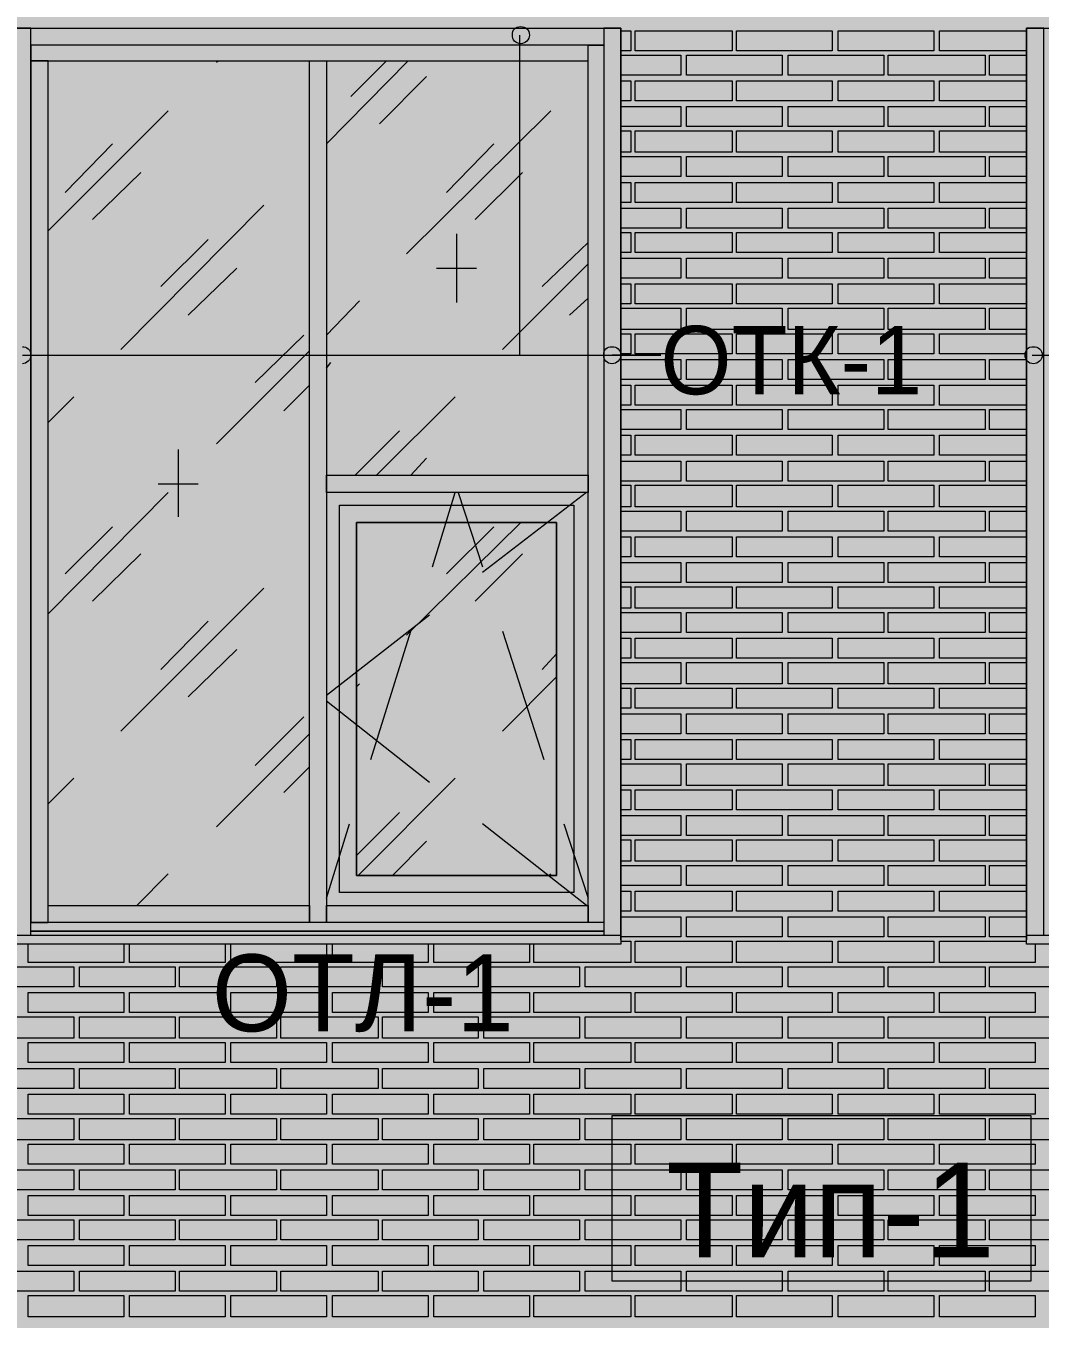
# Model space of a CAD drawing. Header units: millimetres. Extents: x -28928 to 100580, y -22867 to 36490.
# Drawn here: x 32027 to 35031, y 24164 to 27993 of the extents above; entities that cross this region are included whole.
import ezdxf

# ---------------------------------------------------------------- set-up
doc = ezdxf.new("R2010")
doc.units = ezdxf.units.MM
doc.layers.add('PDF _Геометрия', color=7, linetype='Continuous', true_color=0x8f8e8d)
doc.layers.add('PDF _Сплошная заливка', color=7, linetype='Continuous', true_color=0xffffff)
doc.layers.add('PDF _Текст', color=7, linetype='Continuous')

msp = doc.modelspace()

# ---------------------------------------------------------------- hatches: boundary and pattern name
at = {"layer": 'PDF _Сплошная заливка', "true_color": 0xdcd6cf, "transparency": 33554559}
msp.add_hatch(color=254, dxfattribs=at).paths.add_polyline_path([(19133.7, 30089.1), (19133.7, 16343.4), (52641.4, 16343.4), (52641.4, 30089.1)])

# ---------------------------------------------------------------- linework, layer by layer
at = {"layer": 'PDF _Геометрия', "color": 7, "lineweight": 9}
for points in [[(32041.8, 25299.9), (32041.8, 25363.4), (32041.8, 26636.8), (32041.8, 25338), (32092.6, 25338), (32092.6, 26636.8), (32092.6, 27889.1), (32041.8, 27889.1), (32041.8, 26636.8), (32041.8, 27910.3), (32041.8, 27986.4), (31991.1, 27986.4)], [(31991.1, 27986.4), (33789.1, 27986.4), (33789.1, 25287.2), (33789.1, 25363.4), (33789.1, 26636.8), (33789.1, 27910.3), (33789.1, 27986.4), (33738.4, 27986.4), (33738.4, 27910.3), (33738.4, 26636.8), (33738.4, 25363.4), (33738.4, 25299.9)], [(33488.7, 27965.3), (33488.7, 27017.6), (33907.6, 27017.6), (33763.7, 27017.6)], [(35041.4, 25299.9), (35041.4, 25363.4), (35041.4, 27910.3), (35041.4, 27986.4), (34990.7, 27986.4), (34990.7, 27910.3), (34990.7, 25363.4), (34990.7, 25287.2), (34990.7, 27986.4), (36788.7, 27986.4), (36788.7, 25287.2), (36788.7, 25363.4), (36788.7, 27910.3), (36788.7, 27986.4), (36738, 27986.4), (36738, 27910.3)], [(32591.8, 27884.9), (32596.1, 27889.1)], [(32917.6, 27643.7), (33158.7, 27889.1)], [(32989.5, 27783.4), (33095.3, 27889.1)], [(33074.1, 27703), (33213.7, 27842.6)], [(32092.6, 27385.7), (32448, 27741)], [(33154.5, 27318), (33581.8, 27741)], [(32143.4, 27499.9), (32283, 27643.7)], [(33273, 27499.9), (33412.6, 27643.7)], [(32223.7, 27419.5), (32367.6, 27559.1)], [(33357.6, 27419.5), (33497.2, 27559.1)], [(32308.4, 27034.5), (32731.4, 27461.8)], [(33302.6, 27377.2), (33302.6, 27174.1)], [(32426.8, 27220.7), (32566.4, 27360.3)], [(33556.4, 27220.7), (33691.8, 27351.8)], [(32507.2, 27136), (32651.1, 27275.7)], [(33243.4, 27275.7), (33361.8, 27275.7)], [(33438, 27034.5), (33691.8, 27288.4)], [(33636.8, 27136), (33691.8, 27186.8)], [(32917.6, 27076.8), (33014.9, 27178.4)], [(32706.1, 26937.2), (32849.9, 27076.8)], [(32016.4, 27017.6), (33907.6, 27017.6)], [(32591.8, 26755.3), (32866.8, 27030.3)], [(32917.6, 26979.5), (32930.3, 26996.4)], [(35007.6, 27017.6), (36903, 27017.6)], [(32790.7, 26852.6), (32866.8, 26928.7)], [(32092.6, 26818.7), (32168.7, 26894.9)], [(33065.7, 26662.2), (33298.4, 26894.9)], [(33002.2, 26662.2), (33133.4, 26793.4)], [(32477.6, 26738.4), (32477.6, 26539.5)], [(33167.2, 26662.2), (33213.7, 26713)], [(32092.6, 26251.8), (32448, 26611.4)], [(32418.4, 26636.8), (32536.8, 26636.8)], [(33230.7, 26391.4), (33298.4, 26611.4)], [(33306.8, 26611.4), (33378.7, 26391.4)], [(33687.6, 26611.4), (33378.7, 26374.5)], [(32143.4, 26370.3), (32283, 26509.9)], [(33154.5, 26188.4), (33493, 26522.6)], [(33273, 26370.3), (33412.6, 26509.9)], [(32223.7, 26289.9), (32367.6, 26429.5)], [(33357.6, 26289.9), (33497.2, 26429.5)], [(32308.4, 25904.9), (32731.4, 26328)], [(32426.8, 26086.8), (32566.4, 26230.7)], [(33222.2, 26247.6), (32917.6, 26010.7)], [(33048.7, 25820.3), (33167.2, 26201)], [(33438, 26201), (33560.7, 25820.3)], [(32507.2, 26006.4), (32651.1, 26146)], [(33556.4, 26086.8), (33598.7, 26133.4)], [(33006.4, 26036), (33014.9, 26044.5)], [(33438, 25904.9), (33598.7, 26065.7)], [(33222.2, 25752.6), (32917.6, 25993.7)], [(32706.1, 25803.4), (32849.9, 25947.2)], [(32591.8, 25621.4), (32866.8, 25896.4)], [(32790.7, 25723), (32866.8, 25799.1)], [(32092.6, 25689.1), (32168.7, 25765.3)], [(33010.7, 25477.6), (33298.4, 25765.3)], [(33006.4, 25536.8), (33133.4, 25663.7)], [(32917.6, 25409.9), (32985.3, 25629.9)], [(33687.6, 25388.7), (33378.7, 25629.9)], [(33619.9, 25629.9), (33691.8, 25409.9)], [(33112.2, 25477.6), (33213.7, 25579.1)], [(32354.9, 25388.7), (32448, 25481.8)], [(33577.6, 25477.6), (33581.8, 25481.8)], [(33738.4, 25338), (32041.8, 25338)], [(33738.4, 25312.6), (32041.8, 25312.6), (33738.4, 25312.6)], [(33738.4, 25312.6), (32041.8, 25312.6)], [(33789.1, 25304.1), (33789.1, 25299.9), (31991.1, 25299.9), (31991.1, 25304.1)], [(33789.1, 25299.9), (33789.1, 25274.5), (31991.1, 25274.5), (31991.1, 25299.9)], [(33789.1, 25283), (33789.1, 25274.5)], [(36788.7, 25299.9), (34990.7, 25299.9), (34990.7, 25304.1)], [(36788.7, 25274.5), (34990.7, 25274.5), (34990.7, 25299.9)], [(34990.7, 25274.5), (34990.7, 25283)]]:
    msp.add_lwpolyline(points, dxfattribs=at)
for points in [[(32892.2, 27935.7), (32041.8, 27935.7), (32041.8, 27889.1), (32892.2, 27889.1), (33691.8, 27889.1), (33691.8, 27935.7), (32892.2, 27935.7), (32067.2, 27935.7), (32041.8, 27935.7), (32041.8, 27986.4), (32067.2, 27986.4), (32892.2, 27986.4), (33717.2, 27986.4), (33738.4, 27986.4), (33738.4, 27935.7), (33717.2, 27935.7)], [(33691.8, 27910.3), (33691.8, 27935.7), (33738.4, 27935.7), (33738.4, 27910.3), (33738.4, 26636.8), (33738.4, 25338), (33691.8, 25338), (33691.8, 26636.8)], [(32917.6, 25338), (32866.8, 25338), (32092.6, 25338), (32092.6, 25388.7), (32866.8, 25388.7), (32866.8, 25338), (32866.8, 26636.8), (32866.8, 27889.1), (32917.6, 27889.1), (32917.6, 26636.8)], [(33691.8, 26611.4), (32917.6, 26611.4), (32917.6, 26662.2), (33691.8, 26662.2)], [(32955.7, 26573.4), (33649.5, 26573.4), (33649.5, 25426.8), (32955.7, 25426.8)], [(33649.5, 26573.4), (33649.5, 25426.8), (32955.7, 25426.8), (32955.7, 26573.4)], [(33598.7, 26522.6), (33006.4, 26522.6), (33006.4, 25477.6), (33598.7, 25477.6)], [(33006.4, 25477.6), (33006.4, 26522.6), (33598.7, 26522.6), (33598.7, 25477.6)], [(33691.8, 25338), (32917.6, 25338), (32917.6, 25388.7), (33691.8, 25388.7)], [(33763.7, 24766.8), (35003.4, 24766.8), (35003.4, 24276), (33763.7, 24276)]]:
    msp.add_lwpolyline(points, close=True, dxfattribs=at)
at = {"layer": 'PDF _Геометрия', "lineweight": 9}
for points in [[(33789.1, 27978), (33818.7, 27978), (33818.7, 27918.7), (33789.1, 27918.7)], [(34990.7, 27918.7), (34732.6, 27918.7), (34732.6, 27978), (34990.7, 27978)], [(33789.1, 27906), (33827.2, 27906), (33966.8, 27906), (33966.8, 27846.8), (33827.2, 27846.8), (33789.1, 27846.8)], [(34990.7, 27846.8), (34880.7, 27846.8), (34880.7, 27906), (34990.7, 27906)], [(33789.1, 27829.9), (33818.7, 27829.9), (33818.7, 27770.7), (33789.1, 27770.7)], [(34990.7, 27770.7), (34732.6, 27770.7), (34732.6, 27829.9), (34990.7, 27829.9)], [(33789.1, 27753.7), (33827.2, 27753.7), (33966.8, 27753.7), (33966.8, 27694.5), (33827.2, 27694.5), (33789.1, 27694.5)], [(34990.7, 27694.5), (34880.7, 27694.5), (34880.7, 27753.7), (34990.7, 27753.7)], [(33789.1, 27681.8), (33818.7, 27681.8), (33818.7, 27618.4), (33789.1, 27618.4)], [(34990.7, 27618.4), (34732.6, 27618.4), (34732.6, 27681.8), (34990.7, 27681.8)], [(33789.1, 27605.7), (33827.2, 27605.7), (33966.8, 27605.7), (33966.8, 27546.4), (33827.2, 27546.4), (33789.1, 27546.4)], [(34990.7, 27546.4), (34880.7, 27546.4), (34880.7, 27605.7), (34990.7, 27605.7)], [(33789.1, 27529.5), (33818.7, 27529.5), (33818.7, 27470.3), (33789.1, 27470.3)], [(34990.7, 27470.3), (34732.6, 27470.3), (34732.6, 27529.5), (34990.7, 27529.5)], [(33789.1, 27453.4), (33827.2, 27453.4), (33966.8, 27453.4), (33966.8, 27394.1), (33827.2, 27394.1), (33789.1, 27394.1)], [(34990.7, 27394.1), (34880.7, 27394.1), (34880.7, 27453.4), (34990.7, 27453.4)], [(33789.1, 27381.4), (33818.7, 27381.4), (33818.7, 27322.2), (33789.1, 27322.2)], [(34990.7, 27322.2), (34732.6, 27322.2), (34732.6, 27381.4), (34990.7, 27381.4)], [(33789.1, 27305.3), (33827.2, 27305.3), (33966.8, 27305.3), (33966.8, 27246), (33827.2, 27246), (33789.1, 27246)], [(34990.7, 27246), (34880.7, 27246), (34880.7, 27305.3), (34990.7, 27305.3)], [(33789.1, 27229.1), (33818.7, 27229.1), (33818.7, 27169.9), (33789.1, 27169.9)], [(34990.7, 27169.9), (34732.6, 27169.9), (34732.6, 27229.1), (34990.7, 27229.1)], [(33789.1, 27157.2), (33827.2, 27157.2), (33966.8, 27157.2), (33966.8, 27093.7), (33827.2, 27093.7), (33789.1, 27093.7)], [(34990.7, 27093.7), (34880.7, 27093.7), (34880.7, 27157.2), (34990.7, 27157.2)], [(33789.1, 27081), (33818.7, 27081), (33818.7, 27021.8), (33789.1, 27021.8)], [(34990.7, 27021.8), (34732.6, 27021.8), (34732.6, 27081), (34990.7, 27081)], [(33789.1, 27004.9), (33827.2, 27004.9), (33966.8, 27004.9), (33966.8, 26945.7), (33827.2, 26945.7), (33789.1, 26945.7)], [(34990.7, 26945.7), (34880.7, 26945.7), (34880.7, 27004.9), (34990.7, 27004.9)], [(33789.1, 26928.7), (33818.7, 26928.7), (33818.7, 26869.5), (33789.1, 26869.5)], [(34990.7, 26869.5), (34732.6, 26869.5), (34732.6, 26928.7), (34990.7, 26928.7)], [(33789.1, 26856.8), (33827.2, 26856.8), (33966.8, 26856.8), (33966.8, 26797.6), (33827.2, 26797.6), (33789.1, 26797.6)], [(34990.7, 26797.6), (34880.7, 26797.6), (34880.7, 26856.8), (34990.7, 26856.8)], [(33789.1, 26780.7), (33818.7, 26780.7), (33818.7, 26721.4), (33789.1, 26721.4)], [(34990.7, 26721.4), (34732.6, 26721.4), (34732.6, 26780.7), (34990.7, 26780.7)], [(33789.1, 26704.5), (33827.2, 26704.5), (33966.8, 26704.5), (33966.8, 26645.3), (33827.2, 26645.3), (33789.1, 26645.3)], [(34990.7, 26645.3), (34880.7, 26645.3), (34880.7, 26704.5), (34990.7, 26704.5)], [(33789.1, 26632.6), (33818.7, 26632.6), (33818.7, 26569.1), (33789.1, 26569.1)], [(34990.7, 26569.1), (34732.6, 26569.1), (34732.6, 26632.6), (34990.7, 26632.6)], [(33789.1, 26556.4), (33827.2, 26556.4), (33966.8, 26556.4), (33966.8, 26497.2), (33827.2, 26497.2), (33789.1, 26497.2)], [(34990.7, 26497.2), (34880.7, 26497.2), (34880.7, 26556.4), (34990.7, 26556.4)], [(33789.1, 26480.3), (33818.7, 26480.3), (33818.7, 26421), (33789.1, 26421)], [(34990.7, 26421), (34732.6, 26421), (34732.6, 26480.3), (34990.7, 26480.3)], [(33789.1, 26404.1), (33827.2, 26404.1), (33966.8, 26404.1), (33966.8, 26344.9), (33827.2, 26344.9), (33789.1, 26344.9)], [(34990.7, 26344.9), (34880.7, 26344.9), (34880.7, 26404.1), (34990.7, 26404.1)], [(33789.1, 26332.2), (33818.7, 26332.2), (33818.7, 26268.7), (33789.1, 26268.7)], [(34990.7, 26268.7), (34732.6, 26268.7), (34732.6, 26332.2), (34990.7, 26332.2)], [(33789.1, 26256), (33827.2, 26256), (33966.8, 26256), (33966.8, 26196.8), (33827.2, 26196.8), (33789.1, 26196.8)], [(34990.7, 26196.8), (34880.7, 26196.8), (34880.7, 26256), (34990.7, 26256)], [(33789.1, 26179.9), (33818.7, 26179.9), (33818.7, 26120.7), (33789.1, 26120.7)], [(34990.7, 26120.7), (34732.6, 26120.7), (34732.6, 26179.9), (34990.7, 26179.9)], [(33789.1, 26108), (33827.2, 26108), (33966.8, 26108), (33966.8, 26044.5), (33827.2, 26044.5), (33789.1, 26044.5)], [(34990.7, 26044.5), (34880.7, 26044.5), (34880.7, 26108), (34990.7, 26108)], [(33789.1, 26031.8), (33818.7, 26031.8), (33818.7, 25972.6), (33789.1, 25972.6)], [(34990.7, 25972.6), (34732.6, 25972.6), (34732.6, 26031.8), (34990.7, 26031.8)], [(33789.1, 25955.7), (33827.2, 25955.7), (33966.8, 25955.7), (33966.8, 25896.4), (33827.2, 25896.4), (33789.1, 25896.4)], [(34990.7, 25896.4), (34880.7, 25896.4), (34880.7, 25955.7), (34990.7, 25955.7)], [(33789.1, 25879.5), (33818.7, 25879.5), (33818.7, 25820.3), (33789.1, 25820.3)], [(34990.7, 25820.3), (34732.6, 25820.3), (34732.6, 25879.5), (34990.7, 25879.5)], [(33789.1, 25807.6), (33827.2, 25807.6), (33966.8, 25807.6), (33966.8, 25744.1), (33827.2, 25744.1), (33789.1, 25744.1)], [(34990.7, 25744.1), (34880.7, 25744.1), (34880.7, 25807.6), (34990.7, 25807.6)], [(33789.1, 25731.4), (33818.7, 25731.4), (33818.7, 25672.2), (33789.1, 25672.2)], [(34990.7, 25672.2), (34732.6, 25672.2), (34732.6, 25731.4), (34990.7, 25731.4)], [(33789.1, 25655.3), (33827.2, 25655.3), (33966.8, 25655.3), (33966.8, 25596), (33827.2, 25596), (33789.1, 25596)], [(34990.7, 25596), (34880.7, 25596), (34880.7, 25655.3), (34990.7, 25655.3)], [(33789.1, 25583.4), (33818.7, 25583.4), (33818.7, 25519.9), (33789.1, 25519.9)], [(34990.7, 25519.9), (34732.6, 25519.9), (34732.6, 25583.4), (34990.7, 25583.4)], [(33789.1, 25507.2), (33827.2, 25507.2), (33966.8, 25507.2), (33966.8, 25448), (33827.2, 25448), (33789.1, 25448)], [(34990.7, 25448), (34880.7, 25448), (34880.7, 25507.2), (34990.7, 25507.2)], [(33789.1, 25431), (33818.7, 25431), (33818.7, 25371.8), (33789.1, 25371.8)], [(34990.7, 25371.8), (34732.6, 25371.8), (34732.6, 25431), (34990.7, 25431)], [(33789.1, 25354.9), (33827.2, 25354.9), (33966.8, 25354.9), (33966.8, 25295.7), (33827.2, 25295.7), (33789.1, 25295.7)], [(34990.7, 25295.7), (34880.7, 25295.7), (34880.7, 25354.9), (34990.7, 25354.9)], [(32316.8, 25274.5), (32316.8, 25219.5), (32033.4, 25219.5), (32033.4, 25274.5)], [(32617.2, 25274.5), (32617.2, 25219.5), (32333.7, 25219.5), (32333.7, 25274.5)], [(32917.6, 25274.5), (32917.6, 25219.5), (32634.1, 25219.5), (32634.1, 25274.5)], [(33218, 25274.5), (33218, 25219.5), (32934.5, 25219.5), (32934.5, 25274.5)], [(33518.4, 25274.5), (33518.4, 25219.5), (33234.9, 25219.5), (33234.9, 25274.5)], [(33789.1, 25283), (33818.7, 25283), (33818.7, 25219.5), (33531.1, 25219.5), (33531.1, 25274.5)], [(35016.1, 25274.5), (35016.1, 25219.5), (34732.6, 25219.5), (34732.6, 25283), (34990.7, 25283)]]:
    msp.add_lwpolyline(points, dxfattribs=at)
for points in [[(34119.1, 27978), (34119.1, 27918.7), (33831.4, 27918.7), (33831.4, 27978)], [(34415.3, 27978), (34415.3, 27918.7), (34131.8, 27918.7), (34131.8, 27978)], [(34715.7, 27978), (34715.7, 27918.7), (34432.2, 27918.7), (34432.2, 27978)], [(34267.2, 27846.8), (34123.4, 27846.8), (33983.7, 27846.8), (33983.7, 27906), (34123.4, 27906), (34267.2, 27906)], [(34567.6, 27846.8), (34423.7, 27846.8), (34284.1, 27846.8), (34284.1, 27906), (34423.7, 27906), (34567.6, 27906)], [(34868, 27846.8), (34724.1, 27846.8), (34580.3, 27846.8), (34580.3, 27906), (34724.1, 27906), (34868, 27906)], [(34119.1, 27829.9), (34119.1, 27770.7), (33831.4, 27770.7), (33831.4, 27829.9)], [(34415.3, 27829.9), (34415.3, 27770.7), (34131.8, 27770.7), (34131.8, 27829.9)], [(34715.7, 27829.9), (34715.7, 27770.7), (34432.2, 27770.7), (34432.2, 27829.9)], [(34267.2, 27694.5), (34123.4, 27694.5), (33983.7, 27694.5), (33983.7, 27753.7), (34123.4, 27753.7), (34267.2, 27753.7)], [(34567.6, 27694.5), (34423.7, 27694.5), (34284.1, 27694.5), (34284.1, 27753.7), (34423.7, 27753.7), (34567.6, 27753.7)], [(34868, 27694.5), (34724.1, 27694.5), (34580.3, 27694.5), (34580.3, 27753.7), (34724.1, 27753.7), (34868, 27753.7)], [(34119.1, 27681.8), (34119.1, 27618.4), (33831.4, 27618.4), (33831.4, 27681.8)], [(34415.3, 27681.8), (34415.3, 27618.4), (34131.8, 27618.4), (34131.8, 27681.8)], [(34715.7, 27681.8), (34715.7, 27618.4), (34432.2, 27618.4), (34432.2, 27681.8)], [(34267.2, 27546.4), (34123.4, 27546.4), (33983.7, 27546.4), (33983.7, 27605.7), (34123.4, 27605.7), (34267.2, 27605.7)], [(34567.6, 27546.4), (34423.7, 27546.4), (34284.1, 27546.4), (34284.1, 27605.7), (34423.7, 27605.7), (34567.6, 27605.7)], [(34868, 27546.4), (34724.1, 27546.4), (34580.3, 27546.4), (34580.3, 27605.7), (34724.1, 27605.7), (34868, 27605.7)], [(34119.1, 27529.5), (34119.1, 27470.3), (33831.4, 27470.3), (33831.4, 27529.5)], [(34415.3, 27529.5), (34415.3, 27470.3), (34131.8, 27470.3), (34131.8, 27529.5)], [(34715.7, 27529.5), (34715.7, 27470.3), (34432.2, 27470.3), (34432.2, 27529.5)], [(34267.2, 27394.1), (34123.4, 27394.1), (33983.7, 27394.1), (33983.7, 27453.4), (34123.4, 27453.4), (34267.2, 27453.4)], [(34567.6, 27394.1), (34423.7, 27394.1), (34284.1, 27394.1), (34284.1, 27453.4), (34423.7, 27453.4), (34567.6, 27453.4)], [(34868, 27394.1), (34724.1, 27394.1), (34580.3, 27394.1), (34580.3, 27453.4), (34724.1, 27453.4), (34868, 27453.4)], [(34119.1, 27381.4), (34119.1, 27322.2), (33831.4, 27322.2), (33831.4, 27381.4)], [(34415.3, 27381.4), (34415.3, 27322.2), (34131.8, 27322.2), (34131.8, 27381.4)], [(34715.7, 27381.4), (34715.7, 27322.2), (34432.2, 27322.2), (34432.2, 27381.4)], [(34267.2, 27246), (34123.4, 27246), (33983.7, 27246), (33983.7, 27305.3), (34123.4, 27305.3), (34267.2, 27305.3)], [(34567.6, 27246), (34423.7, 27246), (34284.1, 27246), (34284.1, 27305.3), (34423.7, 27305.3), (34567.6, 27305.3)], [(34868, 27246), (34724.1, 27246), (34580.3, 27246), (34580.3, 27305.3), (34724.1, 27305.3), (34868, 27305.3)], [(34119.1, 27229.1), (34119.1, 27169.9), (33831.4, 27169.9), (33831.4, 27229.1)], [(34415.3, 27229.1), (34415.3, 27169.9), (34131.8, 27169.9), (34131.8, 27229.1)], [(34715.7, 27229.1), (34715.7, 27169.9), (34432.2, 27169.9), (34432.2, 27229.1)], [(34267.2, 27093.7), (34123.4, 27093.7), (33983.7, 27093.7), (33983.7, 27157.2), (34123.4, 27157.2), (34267.2, 27157.2)], [(34567.6, 27093.7), (34423.7, 27093.7), (34284.1, 27093.7), (34284.1, 27157.2), (34423.7, 27157.2), (34567.6, 27157.2)], [(34868, 27093.7), (34724.1, 27093.7), (34580.3, 27093.7), (34580.3, 27157.2), (34724.1, 27157.2), (34868, 27157.2)], [(34119.1, 27081), (34119.1, 27021.8), (33831.4, 27021.8), (33831.4, 27081)], [(34415.3, 27081), (34415.3, 27021.8), (34131.8, 27021.8), (34131.8, 27081)], [(34715.7, 27081), (34715.7, 27021.8), (34432.2, 27021.8), (34432.2, 27081)], [(34267.2, 26945.7), (34123.4, 26945.7), (33983.7, 26945.7), (33983.7, 27004.9), (34123.4, 27004.9), (34267.2, 27004.9)], [(34567.6, 26945.7), (34423.7, 26945.7), (34284.1, 26945.7), (34284.1, 27004.9), (34423.7, 27004.9), (34567.6, 27004.9)], [(34868, 26945.7), (34724.1, 26945.7), (34580.3, 26945.7), (34580.3, 27004.9), (34724.1, 27004.9), (34868, 27004.9)], [(34119.1, 26928.7), (34119.1, 26869.5), (33831.4, 26869.5), (33831.4, 26928.7)], [(34415.3, 26928.7), (34415.3, 26869.5), (34131.8, 26869.5), (34131.8, 26928.7)], [(34715.7, 26928.7), (34715.7, 26869.5), (34432.2, 26869.5), (34432.2, 26928.7)], [(34267.2, 26797.6), (34123.4, 26797.6), (33983.7, 26797.6), (33983.7, 26856.8), (34123.4, 26856.8), (34267.2, 26856.8)], [(34567.6, 26797.6), (34423.7, 26797.6), (34284.1, 26797.6), (34284.1, 26856.8), (34423.7, 26856.8), (34567.6, 26856.8)], [(34868, 26797.6), (34724.1, 26797.6), (34580.3, 26797.6), (34580.3, 26856.8), (34724.1, 26856.8), (34868, 26856.8)], [(34119.1, 26780.7), (34119.1, 26721.4), (33831.4, 26721.4), (33831.4, 26780.7)], [(34415.3, 26780.7), (34415.3, 26721.4), (34131.8, 26721.4), (34131.8, 26780.7)], [(34715.7, 26780.7), (34715.7, 26721.4), (34432.2, 26721.4), (34432.2, 26780.7)], [(34267.2, 26645.3), (34123.4, 26645.3), (33983.7, 26645.3), (33983.7, 26704.5), (34123.4, 26704.5), (34267.2, 26704.5)], [(34567.6, 26645.3), (34423.7, 26645.3), (34284.1, 26645.3), (34284.1, 26704.5), (34423.7, 26704.5), (34567.6, 26704.5)], [(34868, 26645.3), (34724.1, 26645.3), (34580.3, 26645.3), (34580.3, 26704.5), (34724.1, 26704.5), (34868, 26704.5)], [(34119.1, 26632.6), (34119.1, 26569.1), (33831.4, 26569.1), (33831.4, 26632.6)], [(34415.3, 26632.6), (34415.3, 26569.1), (34131.8, 26569.1), (34131.8, 26632.6)], [(34715.7, 26632.6), (34715.7, 26569.1), (34432.2, 26569.1), (34432.2, 26632.6)], [(34267.2, 26497.2), (34123.4, 26497.2), (33983.7, 26497.2), (33983.7, 26556.4), (34123.4, 26556.4), (34267.2, 26556.4)], [(34567.6, 26497.2), (34423.7, 26497.2), (34284.1, 26497.2), (34284.1, 26556.4), (34423.7, 26556.4), (34567.6, 26556.4)], [(34868, 26497.2), (34724.1, 26497.2), (34580.3, 26497.2), (34580.3, 26556.4), (34724.1, 26556.4), (34868, 26556.4)], [(34119.1, 26480.3), (34119.1, 26421), (33831.4, 26421), (33831.4, 26480.3)], [(34415.3, 26480.3), (34415.3, 26421), (34131.8, 26421), (34131.8, 26480.3)], [(34715.7, 26480.3), (34715.7, 26421), (34432.2, 26421), (34432.2, 26480.3)], [(34267.2, 26344.9), (34123.4, 26344.9), (33983.7, 26344.9), (33983.7, 26404.1), (34123.4, 26404.1), (34267.2, 26404.1)], [(34567.6, 26344.9), (34423.7, 26344.9), (34284.1, 26344.9), (34284.1, 26404.1), (34423.7, 26404.1), (34567.6, 26404.1)], [(34868, 26344.9), (34724.1, 26344.9), (34580.3, 26344.9), (34580.3, 26404.1), (34724.1, 26404.1), (34868, 26404.1)], [(34119.1, 26332.2), (34119.1, 26268.7), (33831.4, 26268.7), (33831.4, 26332.2)], [(34415.3, 26332.2), (34415.3, 26268.7), (34131.8, 26268.7), (34131.8, 26332.2)], [(34715.7, 26332.2), (34715.7, 26268.7), (34432.2, 26268.7), (34432.2, 26332.2)], [(34267.2, 26196.8), (34123.4, 26196.8), (33983.7, 26196.8), (33983.7, 26256), (34123.4, 26256), (34267.2, 26256)], [(34567.6, 26196.8), (34423.7, 26196.8), (34284.1, 26196.8), (34284.1, 26256), (34423.7, 26256), (34567.6, 26256)], [(34868, 26196.8), (34724.1, 26196.8), (34580.3, 26196.8), (34580.3, 26256), (34724.1, 26256), (34868, 26256)], [(34119.1, 26179.9), (34119.1, 26120.7), (33831.4, 26120.7), (33831.4, 26179.9)], [(34415.3, 26179.9), (34415.3, 26120.7), (34131.8, 26120.7), (34131.8, 26179.9)], [(34715.7, 26179.9), (34715.7, 26120.7), (34432.2, 26120.7), (34432.2, 26179.9)], [(34267.2, 26044.5), (34123.4, 26044.5), (33983.7, 26044.5), (33983.7, 26108), (34123.4, 26108), (34267.2, 26108)], [(34567.6, 26044.5), (34423.7, 26044.5), (34284.1, 26044.5), (34284.1, 26108), (34423.7, 26108), (34567.6, 26108)], [(34868, 26044.5), (34724.1, 26044.5), (34580.3, 26044.5), (34580.3, 26108), (34724.1, 26108), (34868, 26108)], [(34119.1, 26031.8), (34119.1, 25972.6), (33831.4, 25972.6), (33831.4, 26031.8)], [(34415.3, 26031.8), (34415.3, 25972.6), (34131.8, 25972.6), (34131.8, 26031.8)], [(34715.7, 26031.8), (34715.7, 25972.6), (34432.2, 25972.6), (34432.2, 26031.8)], [(34267.2, 25896.4), (34123.4, 25896.4), (33983.7, 25896.4), (33983.7, 25955.7), (34123.4, 25955.7), (34267.2, 25955.7)], [(34567.6, 25896.4), (34423.7, 25896.4), (34284.1, 25896.4), (34284.1, 25955.7), (34423.7, 25955.7), (34567.6, 25955.7)], [(34868, 25896.4), (34724.1, 25896.4), (34580.3, 25896.4), (34580.3, 25955.7), (34724.1, 25955.7), (34868, 25955.7)], [(34119.1, 25879.5), (34119.1, 25820.3), (33831.4, 25820.3), (33831.4, 25879.5)], [(34415.3, 25879.5), (34415.3, 25820.3), (34131.8, 25820.3), (34131.8, 25879.5)], [(34715.7, 25879.5), (34715.7, 25820.3), (34432.2, 25820.3), (34432.2, 25879.5)], [(34267.2, 25744.1), (34123.4, 25744.1), (33983.7, 25744.1), (33983.7, 25807.6), (34123.4, 25807.6), (34267.2, 25807.6)], [(34567.6, 25744.1), (34423.7, 25744.1), (34284.1, 25744.1), (34284.1, 25807.6), (34423.7, 25807.6), (34567.6, 25807.6)], [(34868, 25744.1), (34724.1, 25744.1), (34580.3, 25744.1), (34580.3, 25807.6), (34724.1, 25807.6), (34868, 25807.6)], [(34119.1, 25731.4), (34119.1, 25672.2), (33831.4, 25672.2), (33831.4, 25731.4)], [(34415.3, 25731.4), (34415.3, 25672.2), (34131.8, 25672.2), (34131.8, 25731.4)], [(34715.7, 25731.4), (34715.7, 25672.2), (34432.2, 25672.2), (34432.2, 25731.4)], [(34267.2, 25596), (34123.4, 25596), (33983.7, 25596), (33983.7, 25655.3), (34123.4, 25655.3), (34267.2, 25655.3)], [(34567.6, 25596), (34423.7, 25596), (34284.1, 25596), (34284.1, 25655.3), (34423.7, 25655.3), (34567.6, 25655.3)], [(34868, 25596), (34724.1, 25596), (34580.3, 25596), (34580.3, 25655.3), (34724.1, 25655.3), (34868, 25655.3)], [(34119.1, 25583.4), (34119.1, 25519.9), (33831.4, 25519.9), (33831.4, 25583.4)], [(34415.3, 25583.4), (34415.3, 25519.9), (34131.8, 25519.9), (34131.8, 25583.4)], [(34715.7, 25583.4), (34715.7, 25519.9), (34432.2, 25519.9), (34432.2, 25583.4)], [(34267.2, 25448), (34123.4, 25448), (33983.7, 25448), (33983.7, 25507.2), (34123.4, 25507.2), (34267.2, 25507.2)], [(34567.6, 25448), (34423.7, 25448), (34284.1, 25448), (34284.1, 25507.2), (34423.7, 25507.2), (34567.6, 25507.2)], [(34868, 25448), (34724.1, 25448), (34580.3, 25448), (34580.3, 25507.2), (34724.1, 25507.2), (34868, 25507.2)], [(34119.1, 25431), (34119.1, 25371.8), (33831.4, 25371.8), (33831.4, 25431)], [(34415.3, 25431), (34415.3, 25371.8), (34131.8, 25371.8), (34131.8, 25431)], [(34715.7, 25431), (34715.7, 25371.8), (34432.2, 25371.8), (34432.2, 25431)], [(34267.2, 25295.7), (34123.4, 25295.7), (33983.7, 25295.7), (33983.7, 25354.9), (34123.4, 25354.9), (34267.2, 25354.9)], [(34567.6, 25295.7), (34423.7, 25295.7), (34284.1, 25295.7), (34284.1, 25354.9), (34423.7, 25354.9), (34567.6, 25354.9)], [(34868, 25295.7), (34724.1, 25295.7), (34580.3, 25295.7), (34580.3, 25354.9), (34724.1, 25354.9), (34868, 25354.9)], [(34119.1, 25283), (34119.1, 25219.5), (33831.4, 25219.5), (33831.4, 25283)], [(34415.3, 25283), (34415.3, 25219.5), (34131.8, 25219.5), (34131.8, 25283)], [(34715.7, 25283), (34715.7, 25219.5), (34432.2, 25219.5), (34432.2, 25283)], [(32168.7, 25147.6), (32024.9, 25147.6), (31885.3, 25147.6), (31885.3, 25206.8), (32024.9, 25206.8), (32168.7, 25206.8)], [(32469.1, 25147.6), (32325.3, 25147.6), (32185.7, 25147.6), (32185.7, 25206.8), (32325.3, 25206.8), (32469.1, 25206.8)], [(32769.5, 25147.6), (32625.7, 25147.6), (32481.8, 25147.6), (32481.8, 25206.8), (32625.7, 25206.8), (32769.5, 25206.8)], [(33069.9, 25147.6), (32926.1, 25147.6), (32782.2, 25147.6), (32782.2, 25206.8), (32926.1, 25206.8), (33069.9, 25206.8)], [(33366.1, 25147.6), (33226.4, 25147.6), (33082.6, 25147.6), (33082.6, 25206.8), (33226.4, 25206.8), (33366.1, 25206.8)], [(33666.4, 25147.6), (33526.8, 25147.6), (33383, 25147.6), (33383, 25206.8), (33526.8, 25206.8), (33666.4, 25206.8)], [(33966.8, 25147.6), (33827.2, 25147.6), (33683.4, 25147.6), (33683.4, 25206.8), (33827.2, 25206.8), (33966.8, 25206.8)], [(34267.2, 25147.6), (34123.4, 25147.6), (33983.7, 25147.6), (33983.7, 25206.8), (34123.4, 25206.8), (34267.2, 25206.8)], [(34567.6, 25147.6), (34423.7, 25147.6), (34284.1, 25147.6), (34284.1, 25206.8), (34423.7, 25206.8), (34567.6, 25206.8)], [(34868, 25147.6), (34724.1, 25147.6), (34580.3, 25147.6), (34580.3, 25206.8), (34724.1, 25206.8), (34868, 25206.8)], [(35168.4, 25147.6), (35024.5, 25147.6), (34880.7, 25147.6), (34880.7, 25206.8), (35024.5, 25206.8), (35168.4, 25206.8)], [(32316.8, 25130.7), (32316.8, 25071.4), (32033.4, 25071.4), (32033.4, 25130.7)], [(32617.2, 25130.7), (32617.2, 25071.4), (32333.7, 25071.4), (32333.7, 25130.7)], [(32917.6, 25130.7), (32917.6, 25071.4), (32634.1, 25071.4), (32634.1, 25130.7)], [(33218, 25130.7), (33218, 25071.4), (32934.5, 25071.4), (32934.5, 25130.7)], [(33518.4, 25130.7), (33518.4, 25071.4), (33234.9, 25071.4), (33234.9, 25130.7)], [(33818.7, 25130.7), (33818.7, 25071.4), (33531.1, 25071.4), (33531.1, 25130.7)], [(34119.1, 25130.7), (34119.1, 25071.4), (33831.4, 25071.4), (33831.4, 25130.7)], [(34415.3, 25130.7), (34415.3, 25071.4), (34131.8, 25071.4), (34131.8, 25130.7)], [(34715.7, 25130.7), (34715.7, 25071.4), (34432.2, 25071.4), (34432.2, 25130.7)], [(35016.1, 25130.7), (35016.1, 25071.4), (34732.6, 25071.4), (34732.6, 25130.7)], [(32168.7, 24995.3), (32024.9, 24995.3), (31885.3, 24995.3), (31885.3, 25058.7), (32024.9, 25058.7), (32168.7, 25058.7)], [(32469.1, 24995.3), (32325.3, 24995.3), (32185.7, 24995.3), (32185.7, 25058.7), (32325.3, 25058.7), (32469.1, 25058.7)], [(32769.5, 24995.3), (32625.7, 24995.3), (32481.8, 24995.3), (32481.8, 25058.7), (32625.7, 25058.7), (32769.5, 25058.7)], [(33069.9, 24995.3), (32926.1, 24995.3), (32782.2, 24995.3), (32782.2, 25058.7), (32926.1, 25058.7), (33069.9, 25058.7)], [(33366.1, 24995.3), (33226.4, 24995.3), (33082.6, 24995.3), (33082.6, 25058.7), (33226.4, 25058.7), (33366.1, 25058.7)], [(33666.4, 24995.3), (33526.8, 24995.3), (33383, 24995.3), (33383, 25058.7), (33526.8, 25058.7), (33666.4, 25058.7)], [(33966.8, 24995.3), (33827.2, 24995.3), (33683.4, 24995.3), (33683.4, 25058.7), (33827.2, 25058.7), (33966.8, 25058.7)], [(34267.2, 24995.3), (34123.4, 24995.3), (33983.7, 24995.3), (33983.7, 25058.7), (34123.4, 25058.7), (34267.2, 25058.7)], [(34567.6, 24995.3), (34423.7, 24995.3), (34284.1, 24995.3), (34284.1, 25058.7), (34423.7, 25058.7), (34567.6, 25058.7)], [(34868, 24995.3), (34724.1, 24995.3), (34580.3, 24995.3), (34580.3, 25058.7), (34724.1, 25058.7), (34868, 25058.7)], [(35168.4, 24995.3), (35024.5, 24995.3), (34880.7, 24995.3), (34880.7, 25058.7), (35024.5, 25058.7), (35168.4, 25058.7)], [(32316.8, 24982.6), (32316.8, 24923.4), (32033.4, 24923.4), (32033.4, 24982.6)], [(32617.2, 24982.6), (32617.2, 24923.4), (32333.7, 24923.4), (32333.7, 24982.6)], [(32917.6, 24982.6), (32917.6, 24923.4), (32634.1, 24923.4), (32634.1, 24982.6)], [(33218, 24982.6), (33218, 24923.4), (32934.5, 24923.4), (32934.5, 24982.6)], [(33518.4, 24982.6), (33518.4, 24923.4), (33234.9, 24923.4), (33234.9, 24982.6)], [(33818.7, 24982.6), (33818.7, 24923.4), (33531.1, 24923.4), (33531.1, 24982.6)], [(34119.1, 24982.6), (34119.1, 24923.4), (33831.4, 24923.4), (33831.4, 24982.6)], [(34415.3, 24982.6), (34415.3, 24923.4), (34131.8, 24923.4), (34131.8, 24982.6)], [(34715.7, 24982.6), (34715.7, 24923.4), (34432.2, 24923.4), (34432.2, 24982.6)], [(35016.1, 24982.6), (35016.1, 24923.4), (34732.6, 24923.4), (34732.6, 24982.6)], [(32168.7, 24847.2), (32024.9, 24847.2), (31885.3, 24847.2), (31885.3, 24906.4), (32024.9, 24906.4), (32168.7, 24906.4)], [(32469.1, 24847.2), (32325.3, 24847.2), (32185.7, 24847.2), (32185.7, 24906.4), (32325.3, 24906.4), (32469.1, 24906.4)], [(32769.5, 24847.2), (32625.7, 24847.2), (32481.8, 24847.2), (32481.8, 24906.4), (32625.7, 24906.4), (32769.5, 24906.4)], [(33069.9, 24847.2), (32926.1, 24847.2), (32782.2, 24847.2), (32782.2, 24906.4), (32926.1, 24906.4), (33069.9, 24906.4)], [(33366.1, 24847.2), (33226.4, 24847.2), (33082.6, 24847.2), (33082.6, 24906.4), (33226.4, 24906.4), (33366.1, 24906.4)], [(33666.4, 24847.2), (33526.8, 24847.2), (33383, 24847.2), (33383, 24906.4), (33526.8, 24906.4), (33666.4, 24906.4)], [(33966.8, 24847.2), (33827.2, 24847.2), (33683.4, 24847.2), (33683.4, 24906.4), (33827.2, 24906.4), (33966.8, 24906.4)], [(34267.2, 24847.2), (34123.4, 24847.2), (33983.7, 24847.2), (33983.7, 24906.4), (34123.4, 24906.4), (34267.2, 24906.4)], [(34567.6, 24847.2), (34423.7, 24847.2), (34284.1, 24847.2), (34284.1, 24906.4), (34423.7, 24906.4), (34567.6, 24906.4)], [(34868, 24847.2), (34724.1, 24847.2), (34580.3, 24847.2), (34580.3, 24906.4), (34724.1, 24906.4), (34868, 24906.4)], [(35168.4, 24847.2), (35024.5, 24847.2), (34880.7, 24847.2), (34880.7, 24906.4), (35024.5, 24906.4), (35168.4, 24906.4)], [(32316.8, 24830.3), (32316.8, 24771), (32033.4, 24771), (32033.4, 24830.3)], [(32617.2, 24830.3), (32617.2, 24771), (32333.7, 24771), (32333.7, 24830.3)], [(32917.6, 24830.3), (32917.6, 24771), (32634.1, 24771), (32634.1, 24830.3)], [(33218, 24830.3), (33218, 24771), (32934.5, 24771), (32934.5, 24830.3)], [(33518.4, 24830.3), (33518.4, 24771), (33234.9, 24771), (33234.9, 24830.3)], [(33818.7, 24830.3), (33818.7, 24771), (33531.1, 24771), (33531.1, 24830.3)], [(34119.1, 24830.3), (34119.1, 24771), (33831.4, 24771), (33831.4, 24830.3)], [(34415.3, 24830.3), (34415.3, 24771), (34131.8, 24771), (34131.8, 24830.3)], [(34715.7, 24830.3), (34715.7, 24771), (34432.2, 24771), (34432.2, 24830.3)], [(35016.1, 24830.3), (35016.1, 24771), (34732.6, 24771), (34732.6, 24830.3)], [(32168.7, 24694.9), (32024.9, 24694.9), (31885.3, 24694.9), (31885.3, 24758.4), (32024.9, 24758.4), (32168.7, 24758.4)], [(32469.1, 24694.9), (32325.3, 24694.9), (32185.7, 24694.9), (32185.7, 24758.4), (32325.3, 24758.4), (32469.1, 24758.4)], [(32769.5, 24694.9), (32625.7, 24694.9), (32481.8, 24694.9), (32481.8, 24758.4), (32625.7, 24758.4), (32769.5, 24758.4)], [(33069.9, 24694.9), (32926.1, 24694.9), (32782.2, 24694.9), (32782.2, 24758.4), (32926.1, 24758.4), (33069.9, 24758.4)], [(33366.1, 24694.9), (33226.4, 24694.9), (33082.6, 24694.9), (33082.6, 24758.4), (33226.4, 24758.4), (33366.1, 24758.4)], [(33666.4, 24694.9), (33526.8, 24694.9), (33383, 24694.9), (33383, 24758.4), (33526.8, 24758.4), (33666.4, 24758.4)], [(33966.8, 24694.9), (33827.2, 24694.9), (33683.4, 24694.9), (33683.4, 24758.4), (33827.2, 24758.4), (33966.8, 24758.4)], [(34267.2, 24694.9), (34123.4, 24694.9), (33983.7, 24694.9), (33983.7, 24758.4), (34123.4, 24758.4), (34267.2, 24758.4)], [(34567.6, 24694.9), (34423.7, 24694.9), (34284.1, 24694.9), (34284.1, 24758.4), (34423.7, 24758.4), (34567.6, 24758.4)], [(34868, 24694.9), (34724.1, 24694.9), (34580.3, 24694.9), (34580.3, 24758.4), (34724.1, 24758.4), (34868, 24758.4)], [(35168.4, 24694.9), (35024.5, 24694.9), (34880.7, 24694.9), (34880.7, 24758.4), (35024.5, 24758.4), (35168.4, 24758.4)], [(32316.8, 24682.2), (32316.8, 24623), (32033.4, 24623), (32033.4, 24682.2)], [(32617.2, 24682.2), (32617.2, 24623), (32333.7, 24623), (32333.7, 24682.2)], [(32917.6, 24682.2), (32917.6, 24623), (32634.1, 24623), (32634.1, 24682.2)], [(33218, 24682.2), (33218, 24623), (32934.5, 24623), (32934.5, 24682.2)], [(33518.4, 24682.2), (33518.4, 24623), (33234.9, 24623), (33234.9, 24682.2)], [(33818.7, 24682.2), (33818.7, 24623), (33531.1, 24623), (33531.1, 24682.2)], [(34119.1, 24682.2), (34119.1, 24623), (33831.4, 24623), (33831.4, 24682.2)], [(34415.3, 24682.2), (34415.3, 24623), (34131.8, 24623), (34131.8, 24682.2)], [(34715.7, 24682.2), (34715.7, 24623), (34432.2, 24623), (34432.2, 24682.2)], [(35016.1, 24682.2), (35016.1, 24623), (34732.6, 24623), (34732.6, 24682.2)], [(32168.7, 24546.8), (32024.9, 24546.8), (31885.3, 24546.8), (31885.3, 24606), (32024.9, 24606), (32168.7, 24606)], [(32469.1, 24546.8), (32325.3, 24546.8), (32185.7, 24546.8), (32185.7, 24606), (32325.3, 24606), (32469.1, 24606)], [(32769.5, 24546.8), (32625.7, 24546.8), (32481.8, 24546.8), (32481.8, 24606), (32625.7, 24606), (32769.5, 24606)], [(33069.9, 24546.8), (32926.1, 24546.8), (32782.2, 24546.8), (32782.2, 24606), (32926.1, 24606), (33069.9, 24606)], [(33366.1, 24546.8), (33226.4, 24546.8), (33082.6, 24546.8), (33082.6, 24606), (33226.4, 24606), (33366.1, 24606)], [(33666.4, 24546.8), (33526.8, 24546.8), (33383, 24546.8), (33383, 24606), (33526.8, 24606), (33666.4, 24606)], [(33966.8, 24546.8), (33827.2, 24546.8), (33683.4, 24546.8), (33683.4, 24606), (33827.2, 24606), (33966.8, 24606)], [(34267.2, 24546.8), (34123.4, 24546.8), (33983.7, 24546.8), (33983.7, 24606), (34123.4, 24606), (34267.2, 24606)], [(34567.6, 24546.8), (34423.7, 24546.8), (34284.1, 24546.8), (34284.1, 24606), (34423.7, 24606), (34567.6, 24606)], [(34868, 24546.8), (34724.1, 24546.8), (34580.3, 24546.8), (34580.3, 24606), (34724.1, 24606), (34868, 24606)], [(35168.4, 24546.8), (35024.5, 24546.8), (34880.7, 24546.8), (34880.7, 24606), (35024.5, 24606), (35168.4, 24606)], [(32316.8, 24529.9), (32316.8, 24470.7), (32033.4, 24470.7), (32033.4, 24529.9)], [(32617.2, 24529.9), (32617.2, 24470.7), (32333.7, 24470.7), (32333.7, 24529.9)], [(32917.6, 24529.9), (32917.6, 24470.7), (32634.1, 24470.7), (32634.1, 24529.9)], [(33218, 24529.9), (33218, 24470.7), (32934.5, 24470.7), (32934.5, 24529.9)], [(33518.4, 24529.9), (33518.4, 24470.7), (33234.9, 24470.7), (33234.9, 24529.9)], [(33818.7, 24529.9), (33818.7, 24470.7), (33531.1, 24470.7), (33531.1, 24529.9)], [(34119.1, 24529.9), (34119.1, 24470.7), (33831.4, 24470.7), (33831.4, 24529.9)], [(34415.3, 24529.9), (34415.3, 24470.7), (34131.8, 24470.7), (34131.8, 24529.9)], [(34715.7, 24529.9), (34715.7, 24470.7), (34432.2, 24470.7), (34432.2, 24529.9)], [(35016.1, 24529.9), (35016.1, 24470.7), (34732.6, 24470.7), (34732.6, 24529.9)], [(32168.7, 24398.7), (32024.9, 24398.7), (31885.3, 24398.7), (31885.3, 24458), (32024.9, 24458), (32168.7, 24458)], [(32469.1, 24398.7), (32325.3, 24398.7), (32185.7, 24398.7), (32185.7, 24458), (32325.3, 24458), (32469.1, 24458)], [(32769.5, 24398.7), (32625.7, 24398.7), (32481.8, 24398.7), (32481.8, 24458), (32625.7, 24458), (32769.5, 24458)], [(33069.9, 24398.7), (32926.1, 24398.7), (32782.2, 24398.7), (32782.2, 24458), (32926.1, 24458), (33069.9, 24458)], [(33366.1, 24398.7), (33226.4, 24398.7), (33082.6, 24398.7), (33082.6, 24458), (33226.4, 24458), (33366.1, 24458)], [(33666.4, 24398.7), (33526.8, 24398.7), (33383, 24398.7), (33383, 24458), (33526.8, 24458), (33666.4, 24458)], [(33966.8, 24398.7), (33827.2, 24398.7), (33683.4, 24398.7), (33683.4, 24458), (33827.2, 24458), (33966.8, 24458)], [(34267.2, 24398.7), (34123.4, 24398.7), (33983.7, 24398.7), (33983.7, 24458), (34123.4, 24458), (34267.2, 24458)], [(34567.6, 24398.7), (34423.7, 24398.7), (34284.1, 24398.7), (34284.1, 24458), (34423.7, 24458), (34567.6, 24458)], [(34868, 24398.7), (34724.1, 24398.7), (34580.3, 24398.7), (34580.3, 24458), (34724.1, 24458), (34868, 24458)], [(35168.4, 24398.7), (35024.5, 24398.7), (34880.7, 24398.7), (34880.7, 24458), (35024.5, 24458), (35168.4, 24458)], [(32316.8, 24381.8), (32316.8, 24322.6), (32033.4, 24322.6), (32033.4, 24381.8)], [(32617.2, 24381.8), (32617.2, 24322.6), (32333.7, 24322.6), (32333.7, 24381.8)], [(32917.6, 24381.8), (32917.6, 24322.6), (32634.1, 24322.6), (32634.1, 24381.8)], [(33218, 24381.8), (33218, 24322.6), (32934.5, 24322.6), (32934.5, 24381.8)], [(33518.4, 24381.8), (33518.4, 24322.6), (33234.9, 24322.6), (33234.9, 24381.8)], [(33818.7, 24381.8), (33818.7, 24322.6), (33531.1, 24322.6), (33531.1, 24381.8)], [(34119.1, 24381.8), (34119.1, 24322.6), (33831.4, 24322.6), (33831.4, 24381.8)], [(34415.3, 24381.8), (34415.3, 24322.6), (34131.8, 24322.6), (34131.8, 24381.8)], [(34715.7, 24381.8), (34715.7, 24322.6), (34432.2, 24322.6), (34432.2, 24381.8)], [(35016.1, 24381.8), (35016.1, 24322.6), (34732.6, 24322.6), (34732.6, 24381.8)], [(32168.7, 24246.4), (32024.9, 24246.4), (31885.3, 24246.4), (31885.3, 24305.7), (32024.9, 24305.7), (32168.7, 24305.7)], [(32469.1, 24246.4), (32325.3, 24246.4), (32185.7, 24246.4), (32185.7, 24305.7), (32325.3, 24305.7), (32469.1, 24305.7)], [(32769.5, 24246.4), (32625.7, 24246.4), (32481.8, 24246.4), (32481.8, 24305.7), (32625.7, 24305.7), (32769.5, 24305.7)], [(33069.9, 24246.4), (32926.1, 24246.4), (32782.2, 24246.4), (32782.2, 24305.7), (32926.1, 24305.7), (33069.9, 24305.7)], [(33366.1, 24246.4), (33226.4, 24246.4), (33082.6, 24246.4), (33082.6, 24305.7), (33226.4, 24305.7), (33366.1, 24305.7)], [(33666.4, 24246.4), (33526.8, 24246.4), (33383, 24246.4), (33383, 24305.7), (33526.8, 24305.7), (33666.4, 24305.7)], [(33966.8, 24246.4), (33827.2, 24246.4), (33683.4, 24246.4), (33683.4, 24305.7), (33827.2, 24305.7), (33966.8, 24305.7)], [(34267.2, 24246.4), (34123.4, 24246.4), (33983.7, 24246.4), (33983.7, 24305.7), (34123.4, 24305.7), (34267.2, 24305.7)], [(34567.6, 24246.4), (34423.7, 24246.4), (34284.1, 24246.4), (34284.1, 24305.7), (34423.7, 24305.7), (34567.6, 24305.7)], [(34868, 24246.4), (34724.1, 24246.4), (34580.3, 24246.4), (34580.3, 24305.7), (34724.1, 24305.7), (34868, 24305.7)], [(35168.4, 24246.4), (35024.5, 24246.4), (34880.7, 24246.4), (34880.7, 24305.7), (35024.5, 24305.7), (35168.4, 24305.7)], [(32316.8, 24233.7), (32316.8, 24170.3), (32033.4, 24170.3), (32033.4, 24233.7)], [(32617.2, 24233.7), (32617.2, 24170.3), (32333.7, 24170.3), (32333.7, 24233.7)], [(32917.6, 24233.7), (32917.6, 24170.3), (32634.1, 24170.3), (32634.1, 24233.7)], [(33218, 24233.7), (33218, 24170.3), (32934.5, 24170.3), (32934.5, 24233.7)], [(33518.4, 24233.7), (33518.4, 24170.3), (33234.9, 24170.3), (33234.9, 24233.7)], [(33818.7, 24233.7), (33818.7, 24170.3), (33531.1, 24170.3), (33531.1, 24233.7)], [(34119.1, 24233.7), (34119.1, 24170.3), (33831.4, 24170.3), (33831.4, 24233.7)], [(34415.3, 24233.7), (34415.3, 24170.3), (34131.8, 24170.3), (34131.8, 24233.7)], [(34715.7, 24233.7), (34715.7, 24170.3), (34432.2, 24170.3), (34432.2, 24233.7)], [(35016.1, 24233.7), (35016.1, 24170.3), (34732.6, 24170.3), (34732.6, 24233.7)]]:
    msp.add_lwpolyline(points, close=True, dxfattribs=at)
at = {"layer": 'PDF _Геометрия', "color": 7, "lineweight": 9}
for points in [[(33467.6, 27965.3), (33467.6, 27982.2), (33476.1, 27990.7), (33493, 27990.7)], [(33467.6, 27965.3), (33467.6, 27982.2), (33476.1, 27990.7), (33493, 27990.7)], [(33493, 27990.7), (33505.7, 27990.7), (33518.4, 27982.2), (33518.4, 27965.3)], [(33493, 27990.7), (33505.7, 27990.7), (33518.4, 27982.2), (33518.4, 27965.3)], [(33493, 27939.9), (33476.1, 27939.9), (33467.6, 27952.6), (33467.6, 27965.3)], [(33493, 27939.9), (33476.1, 27939.9), (33467.6, 27952.6), (33467.6, 27965.3)], [(33518.4, 27965.3), (33518.4, 27952.6), (33505.7, 27939.9), (33493, 27939.9)], [(33518.4, 27965.3), (33518.4, 27952.6), (33505.7, 27939.9), (33493, 27939.9)], [(32016.4, 27043), (32029.1, 27043), (32041.8, 27034.5), (32041.8, 27017.6)], [(32016.4, 27043), (32029.1, 27043), (32041.8, 27034.5), (32041.8, 27017.6)], [(33738.4, 27017.6), (33738.4, 27034.5), (33746.8, 27043), (33763.7, 27043)], [(33738.4, 27017.6), (33738.4, 27034.5), (33746.8, 27043), (33763.7, 27043)], [(33763.7, 27043), (33776.4, 27043), (33789.1, 27034.5), (33789.1, 27017.6)], [(33763.7, 27043), (33776.4, 27043), (33789.1, 27034.5), (33789.1, 27017.6)], [(34986.4, 27017.6), (34986.4, 27034.5), (34994.9, 27043), (35011.8, 27043)], [(34986.4, 27017.6), (34986.4, 27034.5), (34994.9, 27043), (35011.8, 27043)], [(35011.8, 27043), (35024.5, 27043), (35037.2, 27034.5), (35037.2, 27017.6)], [(35011.8, 27043), (35024.5, 27043), (35037.2, 27034.5), (35037.2, 27017.6)], [(32041.8, 27017.6), (32041.8, 27004.9), (32029.1, 26992.2), (32016.4, 26992.2)], [(32041.8, 27017.6), (32041.8, 27004.9), (32029.1, 26992.2), (32016.4, 26992.2)], [(33763.7, 26992.2), (33746.8, 26992.2), (33738.4, 27004.9), (33738.4, 27017.6)], [(33763.7, 26992.2), (33746.8, 26992.2), (33738.4, 27004.9), (33738.4, 27017.6)], [(33789.1, 27017.6), (33789.1, 27004.9), (33776.4, 26992.2), (33763.7, 26992.2)], [(33789.1, 27017.6), (33789.1, 27004.9), (33776.4, 26992.2), (33763.7, 26992.2)], [(35011.8, 26992.2), (34994.9, 26992.2), (34986.4, 27004.9), (34986.4, 27017.6)], [(35011.8, 26992.2), (34994.9, 26992.2), (34986.4, 27004.9), (34986.4, 27017.6)], [(35037.2, 27017.6), (35037.2, 27004.9), (35024.5, 26992.2), (35011.8, 26992.2)], [(35037.2, 27017.6), (35037.2, 27004.9), (35024.5, 26992.2), (35011.8, 26992.2)]]:
    msp.add_open_spline(points, degree=3, dxfattribs=at)
at = {"layer": 'PDF _Сплошная заливка', "lineweight": 9, "transparency": 33554559}
for points in [[(32092.6, 27889.1), (32092.6, 25388.7), (32866.8, 27889.1), (32866.8, 25388.7)], [(32917.6, 27889.1), (32917.6, 26662.2), (33691.8, 27889.1), (33691.8, 26662.2)], [(33006.4, 26522.6), (33006.4, 25477.6), (33598.7, 26522.6), (33598.7, 25477.6)]]:
    msp.add_solid(points, dxfattribs=at)

# ---------------------------------------------------------------- texts
at = {"layer": 'PDF _Текст', "attachment_point": 4, "style": ''}
for s, insert, char_height in [('ОТК-1', (33906.2, 27001.8), 202.56), ('ОТЛ-1', (32577.7, 25128.2), 227.71), ('Тип-1', (33923.1, 24487.1), 280.13)]:
    msp.add_mtext(s, dxfattribs=dict(at, insert=insert, char_height=char_height))

doc.saveas('drawing.dxf')
